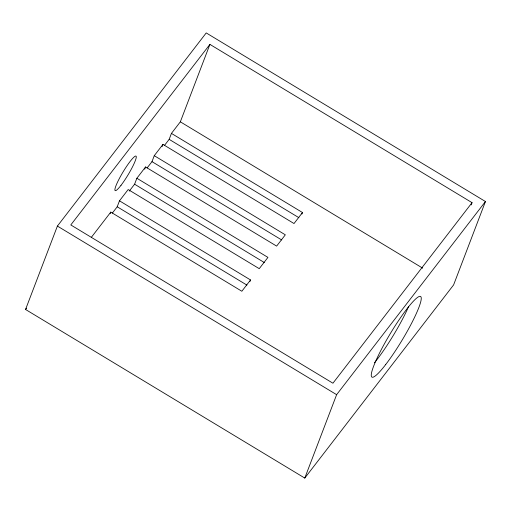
<?xml version="1.0" encoding="UTF-8"?>
<svg xmlns="http://www.w3.org/2000/svg" width="511" height="511" viewBox="0 0 511 511"><rect width="100%" height="100%" fill="white"/><g stroke="black" fill="none" stroke-linecap="round" stroke-linejoin="round"><path stroke-width="0.77" d="M25.55 309.474L57.398 226.079L206.22 32.928L485.45 201.526L453.602 284.921L304.78 478.072L25.55 309.474L26.521 308.216M110.216 213.598L110.785 212.11L241.85 291.244L250.543 279.958L119.478 200.823L128.172 189.536L259.243 268.671L267.936 257.391L136.865 178.256L145.565 166.969L276.63 246.104L285.323 234.824L154.258 155.683L162.952 144.402L294.017 223.537L302.499 212.531L171.434 133.397L180.338 121.829L209.912 44.387L472.049 202.663L471.193 204.892M112.375 213.049L117.204 206.783L119.478 200.823M129.277 191.108L134.591 184.209L136.865 178.256M144.709 169.205L145.565 166.969M147.149 167.908L151.984 161.642L154.258 155.683M162.096 146.631L162.952 144.402M164.446 145.469L169.16 139.35L171.434 133.397M249.975 281.446L250.543 279.958M301.931 214.02L302.499 212.531M304.78 478.072L336.628 394.671L485.45 201.526M209.912 44.387L70.799 224.942L332.936 383.212L472.049 202.663M91.328 237.36L110.785 212.11M180.338 121.829L422.68 268.147M169.16 139.35L298.858 217.66M151.984 161.642L281.682 239.953M134.591 184.209L264.296 262.52M117.204 206.783L246.909 285.093M57.398 226.079L336.628 394.671M408.474 306.843A47.082 6.745 -58.9 0 1 374.48 362.746M385.639 364.618A47.082 6.745 -58.9 0 0 421.173 297.466A47.082 6.745 -58.9 0 0 381.947 348.374A47.082 6.745 -58.9 0 0 385.639 364.618M121.018 185.301A20.178 2.894 -58.9 0 0 136.252 156.519A20.178 2.894 -58.9 0 0 119.44 178.339A20.178 2.894 -58.9 0 0 121.018 185.301"/></g></svg>
